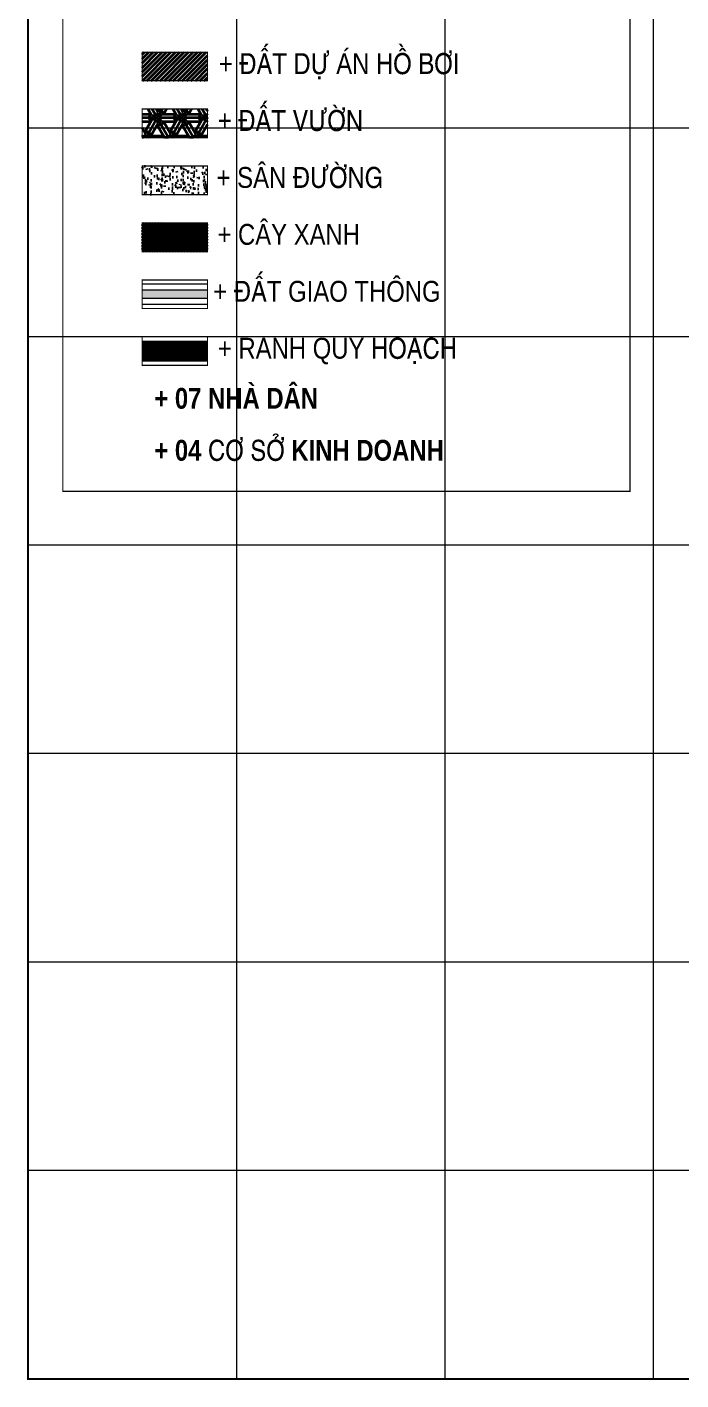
# Model space of a CAD drawing. Header units: millimetres. Extents: x 476643 to 477419, y 1110674 to 1111494.
# Drawn here: x 476643.4 to 476800.3, y 1110673.8 to 1110998.3 of the extents above; entities that cross this region are included whole.
import ezdxf

# ---------------------------------------------------------------- set-up
doc = ezdxf.new("R2010")
doc.units = ezdxf.units.MM
doc.header["$LTSCALE"] = 0.001
doc.header["$MEASUREMENT"] = 0
doc.linetypes.add('DASHDOTX2', pattern=[2, 1, -0.5, 0, -0.5])
for name, color, linetype, lineweight in [('D-CONGTRINH', 7, 'Continuous', 15), ('LUOI', 8, 'Continuous', 5), ('N-NHA', 6, 'Continuous', 25), ('Ranh theo QH', 5, 'Continuous', 40)]:
    doc.layers.add(name, color=color, linetype=linetype, lineweight=lineweight)
for name, color, linetype in [('HT_duong', 1, 'Continuous'), ('HT_thuc vat', 3, 'Continuous'), ('Net manh', 252, 'Continuous'), ('QH-text', 7, 'Continuous')]:
    doc.layers.add(name, color=color, linetype=linetype)

msp = doc.modelspace()

# ---------------------------------------------------------------- hatches: boundary and pattern name
at = {"layer": 'D-CONGTRINH', "lineweight": 35}
h = msp.add_hatch(dxfattribs=at)
h.set_pattern_fill('ANSI31', color=256, scale=6, style=0)
h.set_pattern_definition([(45, (-475.3706, 28.7263), (-0.5303300859, 0.5303300859), [])])
h.paths.add_polyline_path([(476671.03, 1110992.24), (476686.71, 1110992.24), (476686.71, 1110985.39), (476671.03, 1110985.39)])
at = {"layer": 'HT_duong', "lineweight": 35}
h = msp.add_hatch(color=8, dxfattribs=at)
h.paths.add_polyline_path([(476686.71, 1110935.2), (476676.66, 1110935.2), (476676.66, 1110933.19), (476686.71, 1110933.19)])
h.paths.add_polyline_path([(476676.66, 1110935.2), (476671.03, 1110935.2), (476671.03, 1110933.19), (476676.66, 1110933.19)])
at = {"layer": 'HT_thuc vat', "lineweight": 35}
h = msp.add_hatch(dxfattribs=at)
h.set_pattern_fill('ANSI37', color=3, scale=4, style=0)
h.set_pattern_definition([(45, (-475.3706, 28.72626), (-0.3535533906, 0.3535533906), []), (135, (-475.3706, 28.72626), (-0.3535533906, -0.3535533906), [])])
h.paths.add_polyline_path([(476671.03, 1110951.27), (476686.71, 1110951.27), (476686.71, 1110944.42), (476671.03, 1110944.42)])
at = {"layer": 'Net manh', "lineweight": 35}
h = msp.add_hatch(dxfattribs=at)
h.set_pattern_fill('ESCHER', color=3, scale=5, style=0)
h.set_pattern_definition([(60, (-475.3706, 28.7263), (-5.999999998, -1e-09), [5.5, -0.5]), (180, (-475.3706, 28.7263), (3, -5.19615242), [5.5, -0.5]), (300, (-475.3706, 28.7263), (5.999999998, -1e-09), [5.5, -0.5]), (60, (-474.8706, 28.7263), (-5.999999998, -1e-09), [1, -5]), (300, (-474.8706, 28.7263), (5.999999998, -1e-09), [1, -5]), (60, (-475.6206, 29.1593), (-5.999999998, -1e-09), [1, -5]), (180, (-475.6206, 29.1593), (3, -5.19615242), [1, -5]), (300, (-475.6206, 28.293), (5.999999998, -1e-09), [1, -5]), (180, (-475.6206, 28.293), (3, -5.19615242), [1, -5]), (60, (-477.3706, 28.7263), (-5.999999998, -1e-09), [1, -5]), (300, (-477.3706, 28.7263), (5.999999998, -1e-09), [1, -5]), (60, (-474.3706, 26.994), (-5.999999998, -1e-09), [1, -5]), (180, (-474.3706, 26.994), (3, -5.19615242), [1, -5]), (300, (-474.3706, 30.4583), (5.999999998, -1e-09), [1, -5]), (180, (-474.3706, 30.4583), (3, -5.19615242), [1, -5]), (0, (-474.3706, 29.5923), (-3, 5.19615242), [3.5, -2.5]), (0, (-474.3706, 27.86), (-3, 5.19615242), [3.5, -2.5]), (120, (-475.1206, 30.0253), (-5.999999998, 1e-09), [3.5, -2.5]), (120, (-476.6206, 29.1593), (-5.999999998, 1e-09), [3.5, -2.5]), (240, (-476.6206, 28.293), (2.999999998, -5.196152421), [3.5, -2.5]), (240, (-475.1206, 27.427), (2.999999998, -5.196152421), [3.5, -2.5])])
h.paths.add_polyline_path([(476671.03, 1110978.59), (476686.71, 1110978.59), (476686.71, 1110971.74), (476671.03, 1110971.74)])
h = msp.add_hatch(dxfattribs=at)
h.set_pattern_fill('AR-CONC', color=256, scale=0.5, style=0)
h.set_pattern_definition([(50, (-475.3706, 28.7263), (3.586300913, -0.313760675), [0.375, -4.125]), (355, (-475.3706, 28.7263), (-0.693756668, 3.760960669), [0.3, -3.3]), (100.4514, (-475.0717, 28.7), (2.892546909, 3.44719771), [0.31870095, -3.50571056]), (46.1842, (-475.3706, 29.7263), (5.336205243, -0.827595072), [0.5625, -6.1875]), (96.6356, (-474.926, 29.6573), (4.673313528, 4.870589355), [0.47805144, -5.258565]), (351.1842, (-475.3706, 29.726), (4.673309726, 4.870593005), [0.45, -4.95]), (21, (-474.8706, 29.4763), (2.9845352606, -2.013094453), [0.375, -4.125]), (326, (-474.8706, 29.4763), (1.21657666, 3.625750225), [0.3, -3.3]), (71.4514, (-474.622, 29.3085), (4.201113143, 1.612652484), [0.31870095, -3.50571056]), (37.5, (-475.3706, 28.7263), (0.0607992766, 1.6644692692), [0, -3.26, 0, -3.35, 0, -3.3125]), (7.5, (-475.3706, 28.7263), (1.3153476872, 1.9720585594), [0, -1.91, 0, -3.185, 0, -1.2625]), (327.5, (-476.4856, 28.7263), (2.6691121809, -0.1127743587), [0, -1.25, 0, -3.9, 0, -5.175]), (317.5, (-476.9856, 28.7263), (2.9159308467, 0.5005249117), [0, -1.625, 0, -2.59, 0, -3.675])])
h.paths.add_polyline_path([(476671.03, 1110964.93), (476686.71, 1110964.93), (476686.71, 1110958.08), (476671.03, 1110958.08)])

# ---------------------------------------------------------------- linework, layer by layer
at = {"layer": 'LUOI'}
for p, q in [((476693.66, 1111494), (476693.66, 1110674)), ((476743.66, 1111494), (476743.66, 1110674)), ((476793.66, 1111494), (476793.66, 1110674)), ((477307.32, 1110974), (476643.66, 1110974)), ((477307.32, 1110924), (476643.66, 1110924)), ((477307.32, 1110874), (476643.66, 1110874)), ((477230.37, 1110824), (476643.66, 1110824)), ((477230.37, 1110774), (476643.66, 1110774)), ((477230.37, 1110724), (476643.66, 1110724))]:
    msp.add_line(p, q, dxfattribs=at)
at = {"layer": 'N-NHA', "color": 0, "const_width": 0.5}
msp.add_lwpolyline([(476643.66, 1111084), (476643.66, 1110674), (477307.32, 1110674), (477307.32, 1111084)], close=True, dxfattribs=at)
at = {"layer": 'QH-text', "const_width": 0.3}
for points in [[(476694.44, 1111034.57), (476788.06, 1111034.57), (476788.06, 1110886.89), (476652, 1110886.89), (476652, 1111034.57), (476657.76, 1111034.57)], [(476671.03, 1110936.62), (476686.71, 1110936.62)], [(476671.03, 1110935.2), (476686.71, 1110935.2)], [(476671.03, 1110933.19), (476686.71, 1110933.19)], [(476671.03, 1110931.77), (476686.71, 1110931.77)]]:
    msp.add_lwpolyline(points, dxfattribs=at)
for points in [[(476671.03, 1110992.24), (476686.71, 1110992.24), (476686.71, 1110985.39), (476671.03, 1110985.39)], [(476671.03, 1110978.59), (476686.71, 1110978.59), (476686.71, 1110971.74), (476671.03, 1110971.74)], [(476671.03, 1110964.93), (476686.71, 1110964.93), (476686.71, 1110958.08), (476671.03, 1110958.08)], [(476671.03, 1110951.27), (476686.71, 1110951.27), (476686.71, 1110944.42), (476671.03, 1110944.42)], [(476671.03, 1110937.62), (476686.71, 1110937.62), (476686.71, 1110930.77), (476671.03, 1110930.77)], [(476671.03, 1110923.96), (476686.71, 1110923.96), (476686.71, 1110917.11), (476671.03, 1110917.11)]]:
    msp.add_lwpolyline(points, close=True, dxfattribs=at)
at = {"layer": 'Ranh theo QH', "color": 1, "linetype": 'DASHDOTX2', "lineweight": -2, "ltscale": 50, "const_width": 5, "flags": 128}
msp.add_lwpolyline([(476671.03, 1110920.54), (476686.71, 1110920.54)], dxfattribs=at)

# ---------------------------------------------------------------- texts
at = {"layer": 'QH-text', "linetype": 'DASHDOTX2', "char_height": 5}
for s, insert, width, attachment_point in [('{\\fVNI-Helve-Condense|b0|i0|c0|p2;+ ÑAÁT DÖÏ AÙN HOÀ BÔI}', (476718.27, 1110992.01), 69.2175, 2), ('{\\fVNI-Helve-Condense|b0|i0|c0|p2;+ ÑAÁT VÖÔØN}', (476706.59, 1110978.36), 69.2175, 2), ('{\\fVNI-Helve-Condense|b0|i0|c0|p2;+ SAÂN ÑÖÔØNG}', (476708.87, 1110964.7), 69.2175, 2), ('{\\fVNI-Helve-Condense|b0|i0|c0|p2;+ CAÂY XANH}', (476706.19, 1110951.04), 69.2175, 2), ('{\\fVNI-Helve-Condense|b0|i0|c0|p2;+ ÑAÁT GIAO THOÂNG}', (476715.37, 1110937.39), 69.2175, 2), ('{\\fVNI-Helve-Condense|b0|i0|c0|p2;+ RANH QUY HOAÏCH}', (476717.88, 1110923.73), 69.2175, 2), ('{\\fVNI-Helve-Condense|b1|i0|c0|p2;+ 07 NHAØ DAÂN}', (476673.94, 1110911.72), 132.5638, 1), ('{\\fVNI-Helve-Condense|b1|i0|c0|p2;+ 04 CÔ SÔÛ KINH DOANH}', (476673.94, 1110899.25), 132.5638, 1)]:
    msp.add_mtext(s, dxfattribs=dict(at, insert=insert, width=width, attachment_point=attachment_point))

doc.saveas('drawing.dxf')
